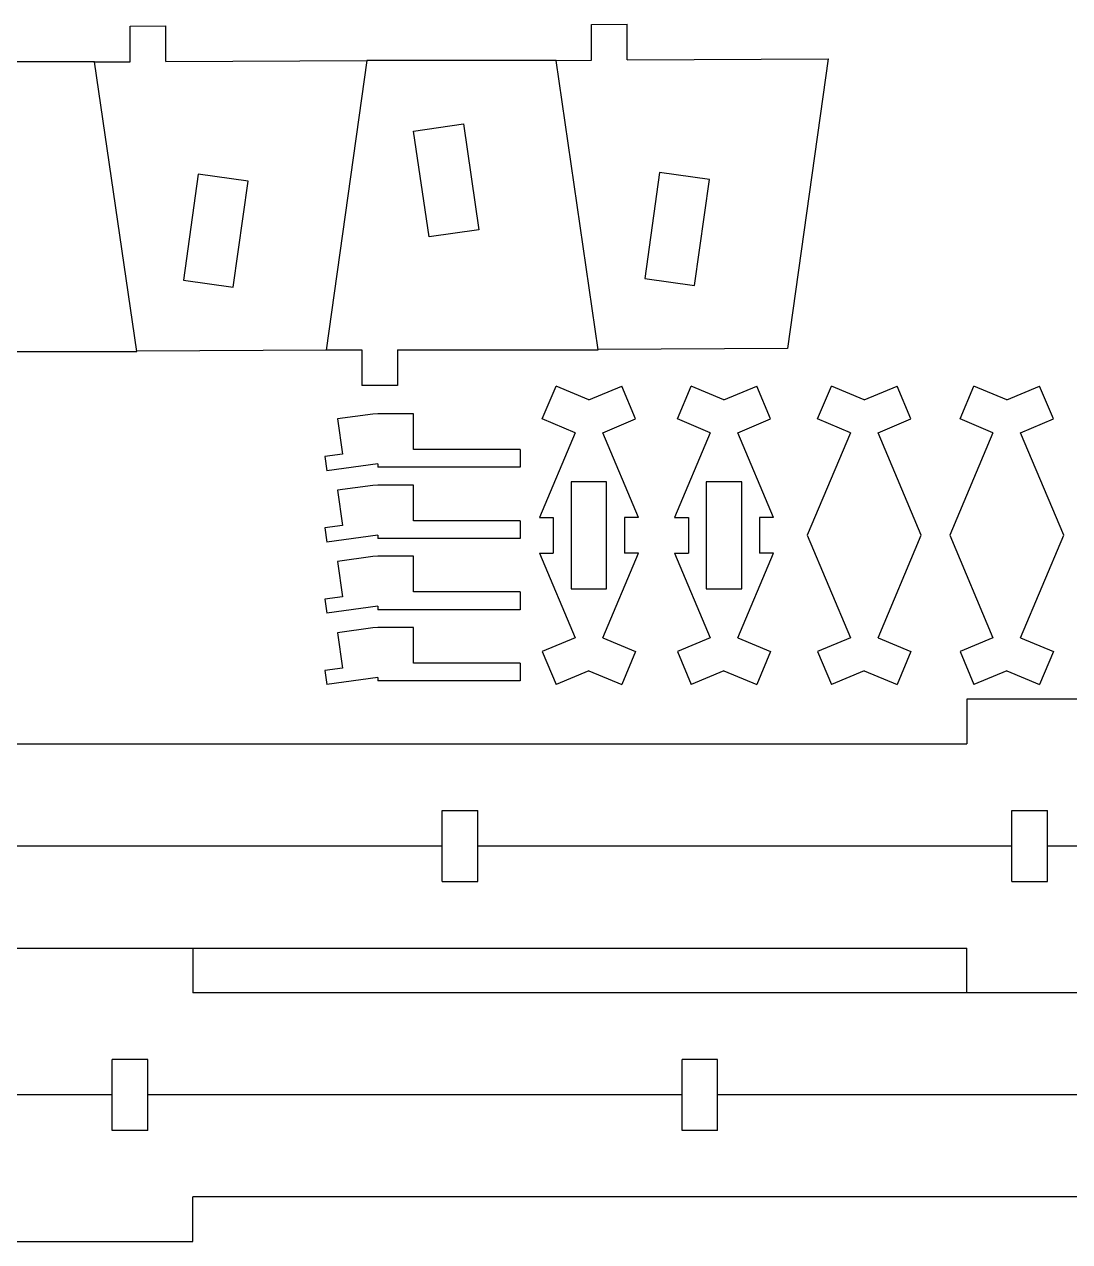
# Model space of a CAD drawing. Header units: inches. Extents: x -63 to 204, y -49 to 254.
# Drawn here: x 33.7 to 117.6, y -49.3 to 48.3 of the extents above; entities that cross this region are included whole.
import ezdxf

# ---------------------------------------------------------------- set-up
doc = ezdxf.new("R2010")
doc.units = ezdxf.units.IN
doc.header["$MEASUREMENT"] = 0
doc.layers.add('Capa 1', color=7, linetype='Continuous')

# ---------------------------------------------------------------- blocks, each defined once
blk = doc.blocks.new('block 101')
at = {"layer": 'Capa 1', "color": 7, "lineweight": 25, "true_color": 0xffffff}
blk.add_lwpolyline([(373.82, 87.95), (314.02, 87.6)], dxfattribs=at)
blk = doc.blocks.new('block 102')
at = {"layer": 'Capa 1', "color": 7, "lineweight": 25, "true_color": 0xffffff}
blk.add_lwpolyline([(228.1, 87.45), (168.3, 87.1)], dxfattribs=at)
blk = doc.blocks.new('block 106')
at = {"layer": 'Capa 1', "color": 7, "lineweight": 25, "true_color": 0xffffff}
blk.add_lwpolyline([(250.61, 76.28), (239.36, 76.28)], dxfattribs=at)
blk = doc.blocks.new('block 112')
at = {"layer": 'Capa 1', "color": 7, "lineweight": 25, "true_color": 0xffffff}
blk.add_lwpolyline([(104.89, 87.02), (168.31, 87.02)], dxfattribs=at)
blk = doc.blocks.new('block 113')
at = {"layer": 'Capa 1', "color": 7, "lineweight": 25, "true_color": 0xffffff}
blk.add_lwpolyline([(228.11, 87.53), (239.36, 87.53)], dxfattribs=at)
blk = doc.blocks.new('block 114')
at = {"layer": 'Capa 1', "color": 7, "lineweight": 25, "true_color": 0xffffff}
blk.add_lwpolyline([(250.61, 87.53), (314.03, 87.53)], dxfattribs=at)
blk = doc.blocks.new('block 122')
at = {"layer": 'Capa 1', "color": 7, "lineweight": 25, "true_color": 0xffffff}
blk.add_lwpolyline([(276.34, 125.44), (260.6, 123.15)], dxfattribs=at)
blk = doc.blocks.new('block 125')
at = {"layer": 'Capa 1', "color": 7, "lineweight": 25, "true_color": 0xffffff}
blk.add_lwpolyline([(183, 109.54), (198.76, 107.34)], dxfattribs=at)
blk = doc.blocks.new('block 134')
at = {"layer": 'Capa 1', "color": 7, "lineweight": 25, "true_color": 0xffffff}
blk.add_lwpolyline([(255.73, 156.54), (271.47, 158.84)], dxfattribs=at)
blk = doc.blocks.new('block 136')
at = {"layer": 'Capa 1', "color": 7, "lineweight": 25, "true_color": 0xffffff}
blk.add_lwpolyline([(328.72, 110.05), (344.48, 107.84)], dxfattribs=at)
blk = doc.blocks.new('block 137')
at = {"layer": 'Capa 1', "color": 7, "lineweight": 25, "true_color": 0xffffff}
blk.add_lwpolyline([(203.43, 140.77), (187.67, 142.97)], dxfattribs=at)
blk = doc.blocks.new('block 152')
at = {"layer": 'Capa 1', "color": 7, "lineweight": 25, "true_color": 0xffffff}
blk.add_lwpolyline([(300.7, 178.9), (311.95, 178.97)], dxfattribs=at)
blk = doc.blocks.new('block 153')
at = {"layer": 'Capa 1', "color": 7, "lineweight": 25, "true_color": 0xffffff}
blk.add_lwpolyline([(323.2, 179.04), (386.62, 179.41)], dxfattribs=at)
blk = doc.blocks.new('block 154')
at = {"layer": 'Capa 1', "color": 7, "lineweight": 25, "true_color": 0xffffff}
blk.add_lwpolyline([(154.98, 178.4), (166.23, 178.47)], dxfattribs=at)
blk = doc.blocks.new('block 155')
at = {"layer": 'Capa 1', "color": 7, "lineweight": 25, "true_color": 0xffffff}
blk.add_lwpolyline([(177.48, 178.54), (240.9, 178.9)], dxfattribs=at)
blk = doc.blocks.new('block 162')
at = {"layer": 'Capa 1', "color": 7, "lineweight": 25, "true_color": 0xffffff}
blk.add_lwpolyline([(154.98, 178.4), (95.18, 178.4)], dxfattribs=at)
blk = doc.blocks.new('block 163')
at = {"layer": 'Capa 1', "color": 7, "lineweight": 25, "true_color": 0xffffff}
blk.add_lwpolyline([(300.7, 178.9), (240.9, 178.9)], dxfattribs=at)
blk = doc.blocks.new('block 166')
at = {"layer": 'Capa 1', "color": 7, "lineweight": 25, "true_color": 0xffffff}
blk.add_lwpolyline([(349.15, 141.27), (333.39, 143.47)], dxfattribs=at)
blk = doc.blocks.new('block 172')
at = {"layer": 'Capa 1', "color": 7, "lineweight": 25, "true_color": 0xffffff}
blk.add_lwpolyline([(166.23, 178.47), (166.17, 189.72)], dxfattribs=at)
blk = doc.blocks.new('block 185')
at = {"layer": 'Capa 1', "color": 7, "lineweight": 25, "true_color": 0xffffff}
blk.add_lwpolyline([(311.89, 190.22), (323.14, 190.29)], dxfattribs=at)
blk = doc.blocks.new('block 186')
at = {"layer": 'Capa 1', "color": 7, "lineweight": 25, "true_color": 0xffffff}
blk.add_lwpolyline([(166.17, 189.72), (177.42, 189.79)], dxfattribs=at)
blk = doc.blocks.new('block 203')
at = {"layer": 'Capa 1', "color": 7, "lineweight": 25, "true_color": 0xffffff}
blk.add_lwpolyline([(168.31, 87.02), (154.98, 178.4)], dxfattribs=at)
blk = doc.blocks.new('block 204')
at = {"layer": 'Capa 1', "color": 7, "lineweight": 25, "true_color": 0xffffff}
blk.add_lwpolyline([(177.48, 178.54), (177.42, 189.79)], dxfattribs=at)
blk = doc.blocks.new('block 207')
at = {"layer": 'Capa 1', "color": 7, "lineweight": 25, "true_color": 0xffffff}
blk.add_lwpolyline([(187.67, 142.97), (183, 109.54)], dxfattribs=at)
blk = doc.blocks.new('block 240')
at = {"layer": 'Capa 1', "color": 7, "lineweight": 25, "true_color": 0xffffff}
blk.add_lwpolyline([(198.76, 107.34), (203.43, 140.77)], dxfattribs=at)
blk = doc.blocks.new('block 263')
at = {"layer": 'Capa 1', "color": 7, "lineweight": 25, "true_color": 0xffffff}
blk.add_lwpolyline([(239.36, 87.53), (239.36, 76.28)], dxfattribs=at)
blk = doc.blocks.new('block 264')
at = {"layer": 'Capa 1', "color": 7, "lineweight": 25, "true_color": 0xffffff}
blk.add_lwpolyline([(250.61, 87.53), (250.61, 76.28)], dxfattribs=at)
blk = doc.blocks.new('block 265')
at = {"layer": 'Capa 1', "color": 7, "lineweight": 25, "true_color": 0xffffff}
blk.add_lwpolyline([(240.9, 178.9), (228.1, 87.45)], dxfattribs=at)
blk = doc.blocks.new('block 279')
at = {"layer": 'Capa 1', "color": 7, "lineweight": 25, "true_color": 0xffffff}
blk.add_lwpolyline([(260.6, 123.15), (255.73, 156.54)], dxfattribs=at)
blk = doc.blocks.new('block 289')
at = {"layer": 'Capa 1', "color": 7, "lineweight": 25, "true_color": 0xffffff}
blk.add_lwpolyline([(271.47, 158.84), (276.34, 125.44)], dxfattribs=at)
blk = doc.blocks.new('block 290')
at = {"layer": 'Capa 1', "color": 7, "lineweight": 25, "true_color": 0xffffff}
blk.add_lwpolyline([(311.95, 178.97), (311.89, 190.22)], dxfattribs=at)
blk = doc.blocks.new('block 303')
at = {"layer": 'Capa 1', "color": 7, "lineweight": 25, "true_color": 0xffffff}
blk.add_lwpolyline([(314.03, 87.53), (300.7, 178.9)], dxfattribs=at)
blk = doc.blocks.new('block 304')
at = {"layer": 'Capa 1', "color": 7, "lineweight": 25, "true_color": 0xffffff}
blk.add_lwpolyline([(323.2, 179.04), (323.14, 190.29)], dxfattribs=at)
blk = doc.blocks.new('block 305')
at = {"layer": 'Capa 1', "color": 7, "lineweight": 25, "true_color": 0xffffff}
blk.add_lwpolyline([(333.39, 143.47), (328.72, 110.05)], dxfattribs=at)
blk = doc.blocks.new('block 321')
at = {"layer": 'Capa 1', "color": 7, "lineweight": 25, "true_color": 0xffffff}
blk.add_lwpolyline([(344.48, 107.84), (349.15, 141.27)], dxfattribs=at)
blk = doc.blocks.new('block 333')
at = {"layer": 'Capa 1', "color": 7, "lineweight": 25, "true_color": 0xffffff}
blk.add_lwpolyline([(386.62, 179.41), (373.82, 87.95)], dxfattribs=at)
blk = doc.blocks.new('block 730')
at = {"layer": 'Capa 1', "color": 7, "lineweight": 25, "true_color": 0xffffff}
blk.add_lwpolyline([(160.5, -158.94), (160.5, -136.51)], dxfattribs=at)
blk = doc.blocks.new('block 731')
at = {"layer": 'Capa 1', "color": 7, "lineweight": 25, "true_color": 0xffffff}
blk.add_lwpolyline([(171.75, -158.94), (171.75, -136.51)], dxfattribs=at)
blk = doc.blocks.new('block 732')
at = {"layer": 'Capa 1', "color": 7, "lineweight": 25, "true_color": 0xffffff}
blk.add_lwpolyline([(185.97, -101.38), (185.97, -115.49)], dxfattribs=at)
blk = doc.blocks.new('block 733')
at = {"layer": 'Capa 1', "color": 7, "lineweight": 25, "true_color": 0xffffff}
blk.add_lwpolyline([(185.97, -194.07), (185.97, -179.96)], dxfattribs=at)
blk = doc.blocks.new('block 734')
at = {"layer": 'Capa 1', "color": 7, "lineweight": 25, "true_color": 0xffffff}
blk.add_lwpolyline([(311.08, 71.71), (321.44, 76.08)], dxfattribs=at)
blk = doc.blocks.new('block 735')
at = {"layer": 'Capa 1', "color": 7, "lineweight": 25, "true_color": 0xffffff}
blk.add_lwpolyline([(-19.5, -194.07), (185.97, -194.07)], dxfattribs=at)
blk = doc.blocks.new('block 736')
at = {"layer": 'Capa 1', "color": 7, "lineweight": 25, "true_color": 0xffffff}
blk.add_lwpolyline([(635.97, -179.96), (185.97, -179.96)], dxfattribs=at)
blk = doc.blocks.new('block 738')
at = {"layer": 'Capa 1', "color": 7, "lineweight": 25, "true_color": 0xffffff}
blk.add_lwpolyline([(315.44, 61.35), (325.81, 65.71)], dxfattribs=at)
blk = doc.blocks.new('block 739')
at = {"layer": 'Capa 1', "color": 7, "lineweight": 25, "true_color": 0xffffff}
blk.add_lwpolyline([(353.76, 71.71), (364.13, 76.08)], dxfattribs=at)
blk = doc.blocks.new('block 740')
at = {"layer": 'Capa 1', "color": 7, "lineweight": 25, "true_color": 0xffffff}
blk.add_lwpolyline([(358.13, 61.35), (368.5, 65.71)], dxfattribs=at)
blk = doc.blocks.new('block 743')
at = {"layer": 'Capa 1', "color": 7, "lineweight": 25, "true_color": 0xffffff}
blk.add_lwpolyline([(351.75, -158.94), (340.5, -158.94)], dxfattribs=at)
blk = doc.blocks.new('block 744')
at = {"layer": 'Capa 1', "color": 7, "lineweight": 25, "true_color": 0xffffff}
blk.add_lwpolyline([(171.75, -158.94), (160.5, -158.94)], dxfattribs=at)
blk = doc.blocks.new('block 747')
at = {"layer": 'Capa 1', "color": 7, "lineweight": 25, "true_color": 0xffffff}
blk.add_lwpolyline([(398.07, 71.71), (408.44, 76.08)], dxfattribs=at)
blk = doc.blocks.new('block 748')
at = {"layer": 'Capa 1', "color": 7, "lineweight": 25, "true_color": 0xffffff}
blk.add_lwpolyline([(402.43, 61.35), (412.8, 65.71)], dxfattribs=at)
blk = doc.blocks.new('block 749')
at = {"layer": 'Capa 1', "color": 7, "lineweight": 25, "true_color": 0xffffff}
blk.add_lwpolyline([(443.07, 71.71), (453.44, 76.08)], dxfattribs=at)
blk = doc.blocks.new('block 751')
at = {"layer": 'Capa 1', "color": 7, "lineweight": 25, "true_color": 0xffffff}
blk.add_lwpolyline([(520.5, -147.72), (351.75, -147.72)], dxfattribs=at)
blk = doc.blocks.new('block 752')
at = {"layer": 'Capa 1', "color": 7, "lineweight": 25, "true_color": 0xffffff}
blk.add_lwpolyline([(340.5, -147.72), (171.75, -147.72)], dxfattribs=at)
blk = doc.blocks.new('block 753')
at = {"layer": 'Capa 1', "color": 7, "lineweight": 25, "true_color": 0xffffff}
blk.add_lwpolyline([(160.5, -147.72), (93, -147.72)], dxfattribs=at)
blk = doc.blocks.new('block 757')
at = {"layer": 'Capa 1', "color": 7, "lineweight": 25, "true_color": 0xffffff}
blk.add_lwpolyline([(351.75, -136.51), (340.5, -136.51)], dxfattribs=at)
blk = doc.blocks.new('block 758')
at = {"layer": 'Capa 1', "color": 7, "lineweight": 25, "true_color": 0xffffff}
blk.add_lwpolyline([(171.75, -136.51), (160.5, -136.51)], dxfattribs=at)
blk = doc.blocks.new('block 762')
at = {"layer": 'Capa 1', "color": 7, "lineweight": 25, "true_color": 0xffffff}
blk.add_lwpolyline([(227.68, -13.71), (228.29, -18.17)], dxfattribs=at)
blk = doc.blocks.new('block 763')
at = {"layer": 'Capa 1', "color": 7, "lineweight": 25, "true_color": 0xffffff}
blk.add_lwpolyline([(227.68, 8.79), (228.29, 4.33)], dxfattribs=at)
blk = doc.blocks.new('block 764')
at = {"layer": 'Capa 1', "color": 7, "lineweight": 25, "true_color": 0xffffff}
blk.add_lwpolyline([(231.73, -1.8), (233.25, -12.95)], dxfattribs=at)
blk = doc.blocks.new('block 765')
at = {"layer": 'Capa 1', "color": 7, "lineweight": 25, "true_color": 0xffffff}
blk.add_lwpolyline([(244.4, 51.53), (244.4, 50.45)], dxfattribs=at)
blk = doc.blocks.new('block 766')
at = {"layer": 'Capa 1', "color": 7, "lineweight": 25, "true_color": 0xffffff}
blk.add_lwpolyline([(244.4, 29.03), (244.4, 27.95)], dxfattribs=at)
blk = doc.blocks.new('block 767')
at = {"layer": 'Capa 1', "color": 7, "lineweight": 25, "true_color": 0xffffff}
blk.add_lwpolyline([(244.4, 6.53), (244.4, 5.45)], dxfattribs=at)
blk = doc.blocks.new('block 768')
at = {"layer": 'Capa 1', "color": 7, "lineweight": 25, "true_color": 0xffffff}
blk.add_lwpolyline([(244.4, -15.97), (244.4, -17.05)], dxfattribs=at)
blk = doc.blocks.new('block 769')
at = {"layer": 'Capa 1', "color": 7, "lineweight": 25, "true_color": 0xffffff}
blk.add_lwpolyline([(255.65, -11.43), (255.65, -0.18)], dxfattribs=at)
blk = doc.blocks.new('block 770')
at = {"layer": 'Capa 1', "color": 7, "lineweight": 25, "true_color": 0xffffff}
blk.add_lwpolyline([(255.65, 11.07), (255.65, 22.32)], dxfattribs=at)
blk = doc.blocks.new('block 771')
at = {"layer": 'Capa 1', "color": 7, "lineweight": 25, "true_color": 0xffffff}
blk.add_lwpolyline([(255.65, 33.57), (255.65, 44.82)], dxfattribs=at)
blk = doc.blocks.new('block 772')
at = {"layer": 'Capa 1', "color": 7, "lineweight": 25, "true_color": 0xffffff}
blk.add_lwpolyline([(255.65, 56.07), (255.65, 67.32)], dxfattribs=at)
blk = doc.blocks.new('block 773')
at = {"layer": 'Capa 1', "color": 7, "lineweight": 25, "true_color": 0xffffff}
blk.add_lwpolyline([(296.34, 65.71), (300.71, 76.08)], dxfattribs=at)
blk = doc.blocks.new('block 774')
at = {"layer": 'Capa 1', "color": 7, "lineweight": 25, "true_color": 0xffffff}
blk.add_lwpolyline([(306.71, 61.35), (295.44, 34.59)], dxfattribs=at)
blk = doc.blocks.new('block 775')
at = {"layer": 'Capa 1', "color": 7, "lineweight": 25, "true_color": 0xffffff}
blk.add_lwpolyline([(447.43, 61.35), (457.8, 65.71)], dxfattribs=at)
blk = doc.blocks.new('block 776')
at = {"layer": 'Capa 1', "color": 7, "lineweight": 25, "true_color": 0xffffff}
blk.add_lwpolyline([(306.71, -3.42), (296.34, -7.78)], dxfattribs=at)
blk = doc.blocks.new('block 779')
at = {"layer": 'Capa 1', "color": 7, "lineweight": 25, "true_color": 0xffffff}
blk.add_lwpolyline([(635.97, -115.49), (185.97, -115.49)], dxfattribs=at)
blk = doc.blocks.new('block 780')
at = {"layer": 'Capa 1', "color": 7, "lineweight": 25, "true_color": 0xffffff}
blk.add_lwpolyline([(227.68, 31.29), (228.29, 26.83)], dxfattribs=at)
blk = doc.blocks.new('block 781')
at = {"layer": 'Capa 1', "color": 7, "lineweight": 25, "true_color": 0xffffff}
blk.add_lwpolyline([(231.73, 20.7), (233.25, 9.55)], dxfattribs=at)
blk = doc.blocks.new('block 782')
at = {"layer": 'Capa 1', "color": 7, "lineweight": 25, "true_color": 0xffffff}
blk.add_lwpolyline([(227.68, 53.79), (228.29, 49.33)], dxfattribs=at)
blk = doc.blocks.new('block 783')
at = {"layer": 'Capa 1', "color": 7, "lineweight": 25, "true_color": 0xffffff}
blk.add_lwpolyline([(231.73, 43.2), (233.25, 32.05)], dxfattribs=at)
blk = doc.blocks.new('block 784')
at = {"layer": 'Capa 1', "color": 7, "lineweight": 25, "true_color": 0xffffff}
blk.add_lwpolyline([(231.73, 65.7), (233.25, 54.55)], dxfattribs=at)
blk = doc.blocks.new('block 785')
at = {"layer": 'Capa 1', "color": 7, "lineweight": 25, "true_color": 0xffffff}
blk.add_lwpolyline([(264.72, -80.35), (264.72, -57.92)], dxfattribs=at)
blk = doc.blocks.new('block 786')
at = {"layer": 'Capa 1', "color": 7, "lineweight": 25, "true_color": 0xffffff}
blk.add_lwpolyline([(275.97, -80.35), (275.97, -57.92)], dxfattribs=at)
blk = doc.blocks.new('block 787')
at = {"layer": 'Capa 1', "color": 7, "lineweight": 25, "true_color": 0xffffff}
blk.add_lwpolyline([(311.08, -13.79), (300.71, -18.15)], dxfattribs=at)
blk = doc.blocks.new('block 789')
at = {"layer": 'Capa 1', "color": 7, "lineweight": 25, "true_color": 0xffffff}
blk.add_lwpolyline([(349.4, -3.42), (339.03, -7.78)], dxfattribs=at)
blk = doc.blocks.new('block 790')
at = {"layer": 'Capa 1', "color": 7, "lineweight": 25, "true_color": 0xffffff}
blk.add_lwpolyline([(353.76, -13.79), (343.4, -18.15)], dxfattribs=at)
blk = doc.blocks.new('block 791')
at = {"layer": 'Capa 1', "color": 7, "lineweight": 25, "true_color": 0xffffff}
blk.add_lwpolyline([(-19.5, -101.38), (430.5, -101.38)], dxfattribs=at)
blk = doc.blocks.new('block 796')
at = {"layer": 'Capa 1', "color": 7, "lineweight": 25, "true_color": 0xffffff}
blk.add_lwpolyline([(264.72, -80.35), (275.97, -80.35)], dxfattribs=at)
blk = doc.blocks.new('block 797')
at = {"layer": 'Capa 1', "color": 7, "lineweight": 25, "true_color": 0xffffff}
blk.add_lwpolyline([(444.72, -80.35), (455.97, -80.35)], dxfattribs=at)
blk = doc.blocks.new('block 799')
at = {"layer": 'Capa 1', "color": 7, "lineweight": 25, "true_color": 0xffffff}
blk.add_lwpolyline([(289.4, 56.07), (289.4, 50.45)], dxfattribs=at)
blk = doc.blocks.new('block 800')
at = {"layer": 'Capa 1', "color": 7, "lineweight": 25, "true_color": 0xffffff}
blk.add_lwpolyline([(289.4, 33.57), (289.4, 27.95)], dxfattribs=at)
blk = doc.blocks.new('block 801')
at = {"layer": 'Capa 1', "color": 7, "lineweight": 25, "true_color": 0xffffff}
blk.add_lwpolyline([(289.4, 11.07), (289.4, 5.45)], dxfattribs=at)
blk = doc.blocks.new('block 802')
at = {"layer": 'Capa 1', "color": 7, "lineweight": 25, "true_color": 0xffffff}
blk.add_lwpolyline([(289.4, -11.43), (289.4, -17.05)], dxfattribs=at)
blk = doc.blocks.new('block 803')
at = {"layer": 'Capa 1', "color": 7, "lineweight": 25, "true_color": 0xffffff}
blk.add_lwpolyline([(299.83, 34.59), (299.83, 23.34)], dxfattribs=at)
blk = doc.blocks.new('block 804')
at = {"layer": 'Capa 1', "color": 7, "lineweight": 25, "true_color": 0xffffff}
blk.add_lwpolyline([(305.45, 45.84), (305.45, 12.09)], dxfattribs=at)
blk = doc.blocks.new('block 805')
at = {"layer": 'Capa 1', "color": 7, "lineweight": 25, "true_color": 0xffffff}
blk.add_lwpolyline([(339.03, 65.71), (343.4, 76.08)], dxfattribs=at)
blk = doc.blocks.new('block 806')
at = {"layer": 'Capa 1', "color": 7, "lineweight": 25, "true_color": 0xffffff}
blk.add_lwpolyline([(315.44, -3.42), (326.71, 23.34)], dxfattribs=at)
blk = doc.blocks.new('block 807')
at = {"layer": 'Capa 1', "color": 7, "lineweight": 25, "true_color": 0xffffff}
blk.add_lwpolyline([(349.4, 61.35), (338.13, 34.59)], dxfattribs=at)
blk = doc.blocks.new('block 808')
at = {"layer": 'Capa 1', "color": 7, "lineweight": 25, "true_color": 0xffffff}
blk.add_lwpolyline([(325.81, -7.78), (321.44, -18.15)], dxfattribs=at)
blk = doc.blocks.new('block 809')
at = {"layer": 'Capa 1', "color": 7, "lineweight": 25, "true_color": 0xffffff}
blk.add_lwpolyline([(393.7, -3.42), (383.33, -7.78)], dxfattribs=at)
blk = doc.blocks.new('block 810')
at = {"layer": 'Capa 1', "color": 7, "lineweight": 25, "true_color": 0xffffff}
blk.add_lwpolyline([(398.07, -13.79), (387.7, -18.15)], dxfattribs=at)
blk = doc.blocks.new('block 811')
at = {"layer": 'Capa 1', "color": 7, "lineweight": 25, "true_color": 0xffffff}
blk.add_lwpolyline([(438.7, -3.42), (428.33, -7.78)], dxfattribs=at)
blk = doc.blocks.new('block 814')
at = {"layer": 'Capa 1', "color": 7, "lineweight": 25, "true_color": 0xffffff}
blk.add_lwpolyline([(95.98, -69.14), (264.72, -69.14)], dxfattribs=at)
blk = doc.blocks.new('block 815')
at = {"layer": 'Capa 1', "color": 7, "lineweight": 25, "true_color": 0xffffff}
blk.add_lwpolyline([(275.97, -69.14), (444.72, -69.14)], dxfattribs=at)
blk = doc.blocks.new('block 816')
at = {"layer": 'Capa 1', "color": 7, "lineweight": 25, "true_color": 0xffffff}
blk.add_lwpolyline([(455.97, -69.14), (523.47, -69.14)], dxfattribs=at)
blk = doc.blocks.new('block 821')
at = {"layer": 'Capa 1', "color": 7, "lineweight": 25, "true_color": 0xffffff}
blk.add_lwpolyline([(264.72, -57.92), (275.97, -57.92)], dxfattribs=at)
blk = doc.blocks.new('block 822')
at = {"layer": 'Capa 1', "color": 7, "lineweight": 25, "true_color": 0xffffff}
blk.add_lwpolyline([(444.72, -57.92), (455.97, -57.92)], dxfattribs=at)
blk = doc.blocks.new('block 824')
at = {"layer": 'Capa 1', "color": 7, "lineweight": 25, "true_color": 0xffffff}
blk.add_lwpolyline([(316.7, 12.09), (316.7, 45.84)], dxfattribs=at)
blk = doc.blocks.new('block 825')
at = {"layer": 'Capa 1', "color": 7, "lineweight": 25, "true_color": 0xffffff}
blk.add_lwpolyline([(322.33, 34.59), (322.33, 23.34)], dxfattribs=at)
blk = doc.blocks.new('block 826')
at = {"layer": 'Capa 1', "color": 7, "lineweight": 25, "true_color": 0xffffff}
blk.add_lwpolyline([(383.33, 65.71), (387.7, 76.08)], dxfattribs=at)
blk = doc.blocks.new('block 827')
at = {"layer": 'Capa 1', "color": 7, "lineweight": 25, "true_color": 0xffffff}
blk.add_lwpolyline([(358.13, -3.42), (369.4, 23.34)], dxfattribs=at)
blk = doc.blocks.new('block 828')
at = {"layer": 'Capa 1', "color": 7, "lineweight": 25, "true_color": 0xffffff}
blk.add_lwpolyline([(443.07, -13.79), (432.7, -18.15)], dxfattribs=at)
blk = doc.blocks.new('block 832')
at = {"layer": 'Capa 1', "color": 7, "lineweight": 25, "true_color": 0xffffff}
blk.add_lwpolyline([(-19.5, -36.9), (430.5, -36.9)], dxfattribs=at)
blk = doc.blocks.new('block 833')
at = {"layer": 'Capa 1', "color": 7, "lineweight": 25, "true_color": 0xffffff}
blk.add_lwpolyline([(296.34, -7.78), (300.71, -18.15)], dxfattribs=at)
blk = doc.blocks.new('block 834')
at = {"layer": 'Capa 1', "color": 7, "lineweight": 25, "true_color": 0xffffff}
blk.add_lwpolyline([(295.44, 23.34), (306.71, -3.42)], dxfattribs=at)
blk = doc.blocks.new('block 835')
at = {"layer": 'Capa 1', "color": 7, "lineweight": 25, "true_color": 0xffffff}
blk.add_lwpolyline([(340.5, -158.94), (340.5, -136.51)], dxfattribs=at)
blk = doc.blocks.new('block 836')
at = {"layer": 'Capa 1', "color": 7, "lineweight": 25, "true_color": 0xffffff}
blk.add_lwpolyline([(342.51, 34.59), (342.51, 23.34)], dxfattribs=at)
blk = doc.blocks.new('block 837')
at = {"layer": 'Capa 1', "color": 7, "lineweight": 25, "true_color": 0xffffff}
blk.add_lwpolyline([(348.14, 45.84), (348.14, 12.09)], dxfattribs=at)
blk = doc.blocks.new('block 838')
at = {"layer": 'Capa 1', "color": 7, "lineweight": 25, "true_color": 0xffffff}
blk.add_lwpolyline([(351.75, -158.94), (351.75, -136.51)], dxfattribs=at)
blk = doc.blocks.new('block 839')
at = {"layer": 'Capa 1', "color": 7, "lineweight": 25, "true_color": 0xffffff}
blk.add_lwpolyline([(393.7, 61.35), (380.07, 28.96)], dxfattribs=at)
blk = doc.blocks.new('block 840')
at = {"layer": 'Capa 1', "color": 7, "lineweight": 25, "true_color": 0xffffff}
blk.add_lwpolyline([(368.5, -7.78), (364.13, -18.15)], dxfattribs=at)
blk = doc.blocks.new('block 846')
at = {"layer": 'Capa 1', "color": 7, "lineweight": 25, "true_color": 0xffffff}
blk.add_lwpolyline([(635.97, -22.79), (430.5, -22.79)], dxfattribs=at)
blk = doc.blocks.new('block 847')
at = {"layer": 'Capa 1', "color": 7, "lineweight": 25, "true_color": 0xffffff}
blk.add_lwpolyline([(289.4, -17.05), (244.4, -17.05)], dxfattribs=at)
blk = doc.blocks.new('block 848')
at = {"layer": 'Capa 1', "color": 7, "lineweight": 25, "true_color": 0xffffff}
blk.add_lwpolyline([(289.4, -11.43), (255.65, -11.43)], dxfattribs=at)
blk = doc.blocks.new('block 849')
at = {"layer": 'Capa 1', "color": 7, "lineweight": 25, "true_color": 0xffffff}
blk.add_lwpolyline([(311.08, -13.79), (321.44, -18.15)], dxfattribs=at)
blk = doc.blocks.new('block 850')
at = {"layer": 'Capa 1', "color": 7, "lineweight": 25, "true_color": 0xffffff}
blk.add_lwpolyline([(339.03, -7.78), (343.4, -18.15)], dxfattribs=at)
blk = doc.blocks.new('block 851')
at = {"layer": 'Capa 1', "color": 7, "lineweight": 25, "true_color": 0xffffff}
blk.add_lwpolyline([(359.39, 12.09), (359.39, 45.84)], dxfattribs=at)
blk = doc.blocks.new('block 852')
at = {"layer": 'Capa 1', "color": 7, "lineweight": 25, "true_color": 0xffffff}
blk.add_lwpolyline([(365.01, 34.59), (365.01, 23.34)], dxfattribs=at)
blk = doc.blocks.new('block 853')
at = {"layer": 'Capa 1', "color": 7, "lineweight": 25, "true_color": 0xffffff}
blk.add_lwpolyline([(428.33, 65.71), (432.7, 76.08)], dxfattribs=at)
blk = doc.blocks.new('block 854')
at = {"layer": 'Capa 1', "color": 7, "lineweight": 25, "true_color": 0xffffff}
blk.add_lwpolyline([(402.43, -3.42), (416.07, 28.96)], dxfattribs=at)
blk = doc.blocks.new('block 855')
at = {"layer": 'Capa 1', "color": 7, "lineweight": 25, "true_color": 0xffffff}
blk.add_lwpolyline([(438.7, 61.35), (425.07, 28.96)], dxfattribs=at)
blk = doc.blocks.new('block 856')
at = {"layer": 'Capa 1', "color": 7, "lineweight": 25, "true_color": 0xffffff}
blk.add_lwpolyline([(244.4, -15.97), (228.29, -18.17)], dxfattribs=at)
blk = doc.blocks.new('block 857')
at = {"layer": 'Capa 1', "color": 7, "lineweight": 25, "true_color": 0xffffff}
blk.add_lwpolyline([(233.25, -12.95), (227.68, -13.71)], dxfattribs=at)
blk = doc.blocks.new('block 858')
at = {"layer": 'Capa 1', "color": 7, "lineweight": 25, "true_color": 0xffffff}
blk.add_lwpolyline([(242.88, -0.28), (231.73, -1.8)], dxfattribs=at)
blk = doc.blocks.new('block 859')
at = {"layer": 'Capa 1', "color": 7, "lineweight": 25, "true_color": 0xffffff}
blk.add_lwpolyline([(244.4, 6.53), (228.29, 4.33)], dxfattribs=at)
blk = doc.blocks.new('block 860')
at = {"layer": 'Capa 1', "color": 7, "lineweight": 25, "true_color": 0xffffff}
blk.add_lwpolyline([(244.4, -0.18), (242.88, -0.28)], dxfattribs=at)
blk = doc.blocks.new('block 862')
at = {"layer": 'Capa 1', "color": 7, "lineweight": 25, "true_color": 0xffffff}
blk.add_lwpolyline([(255.65, -0.18), (244.4, -0.18)], dxfattribs=at)
blk = doc.blocks.new('block 863')
at = {"layer": 'Capa 1', "color": 7, "lineweight": 25, "true_color": 0xffffff}
blk.add_lwpolyline([(289.4, 5.45), (244.4, 5.45)], dxfattribs=at)
blk = doc.blocks.new('block 864')
at = {"layer": 'Capa 1', "color": 7, "lineweight": 25, "true_color": 0xffffff}
blk.add_lwpolyline([(289.4, 11.07), (255.65, 11.07)], dxfattribs=at)
blk = doc.blocks.new('block 865')
at = {"layer": 'Capa 1', "color": 7, "lineweight": 25, "true_color": 0xffffff}
blk.add_lwpolyline([(305.45, 12.09), (316.7, 12.09)], dxfattribs=at)
blk = doc.blocks.new('block 866')
at = {"layer": 'Capa 1', "color": 7, "lineweight": 25, "true_color": 0xffffff}
blk.add_lwpolyline([(348.14, 12.09), (359.39, 12.09)], dxfattribs=at)
blk = doc.blocks.new('block 867')
at = {"layer": 'Capa 1', "color": 7, "lineweight": 25, "true_color": 0xffffff}
blk.add_lwpolyline([(315.44, -3.42), (325.81, -7.78)], dxfattribs=at)
blk = doc.blocks.new('block 868')
at = {"layer": 'Capa 1', "color": 7, "lineweight": 25, "true_color": 0xffffff}
blk.add_lwpolyline([(353.76, -13.79), (364.13, -18.15)], dxfattribs=at)
blk = doc.blocks.new('block 869')
at = {"layer": 'Capa 1', "color": 7, "lineweight": 25, "true_color": 0xffffff}
blk.add_lwpolyline([(358.13, -3.42), (368.5, -7.78)], dxfattribs=at)
blk = doc.blocks.new('block 870')
at = {"layer": 'Capa 1', "color": 7, "lineweight": 25, "true_color": 0xffffff}
blk.add_lwpolyline([(326.71, 34.59), (315.44, 61.35)], dxfattribs=at)
blk = doc.blocks.new('block 871')
at = {"layer": 'Capa 1', "color": 7, "lineweight": 25, "true_color": 0xffffff}
blk.add_lwpolyline([(338.13, 23.34), (349.4, -3.42)], dxfattribs=at)
blk = doc.blocks.new('block 872')
at = {"layer": 'Capa 1', "color": 7, "lineweight": 25, "true_color": 0xffffff}
blk.add_lwpolyline([(325.81, 65.71), (321.44, 76.08)], dxfattribs=at)
blk = doc.blocks.new('block 873')
at = {"layer": 'Capa 1', "color": 7, "lineweight": 25, "true_color": 0xffffff}
blk.add_lwpolyline([(412.8, -7.78), (408.44, -18.15)], dxfattribs=at)
blk = doc.blocks.new('block 874')
at = {"layer": 'Capa 1', "color": 7, "lineweight": 25, "true_color": 0xffffff}
blk.add_lwpolyline([(233.25, 9.55), (227.68, 8.79)], dxfattribs=at)
blk = doc.blocks.new('block 875')
at = {"layer": 'Capa 1', "color": 7, "lineweight": 25, "true_color": 0xffffff}
blk.add_lwpolyline([(242.88, 22.22), (231.73, 20.7)], dxfattribs=at)
blk = doc.blocks.new('block 876')
at = {"layer": 'Capa 1', "color": 7, "lineweight": 25, "true_color": 0xffffff}
blk.add_lwpolyline([(244.4, 29.03), (228.29, 26.83)], dxfattribs=at)
blk = doc.blocks.new('block 877')
at = {"layer": 'Capa 1', "color": 7, "lineweight": 25, "true_color": 0xffffff}
blk.add_lwpolyline([(244.4, 22.32), (242.88, 22.22)], dxfattribs=at)
blk = doc.blocks.new('block 881')
at = {"layer": 'Capa 1', "color": 7, "lineweight": 25, "true_color": 0xffffff}
blk.add_lwpolyline([(255.65, 22.32), (244.4, 22.32)], dxfattribs=at)
blk = doc.blocks.new('block 882')
at = {"layer": 'Capa 1', "color": 7, "lineweight": 25, "true_color": 0xffffff}
blk.add_lwpolyline([(369.4, 23.34), (365.01, 23.34)], dxfattribs=at)
blk = doc.blocks.new('block 883')
at = {"layer": 'Capa 1', "color": 7, "lineweight": 25, "true_color": 0xffffff}
blk.add_lwpolyline([(326.71, 23.34), (322.33, 23.34)], dxfattribs=at)
blk = doc.blocks.new('block 884')
at = {"layer": 'Capa 1', "color": 7, "lineweight": 25, "true_color": 0xffffff}
blk.add_lwpolyline([(295.44, 23.34), (299.83, 23.34)], dxfattribs=at)
blk = doc.blocks.new('block 885')
at = {"layer": 'Capa 1', "color": 7, "lineweight": 25, "true_color": 0xffffff}
blk.add_lwpolyline([(338.13, 23.34), (342.51, 23.34)], dxfattribs=at)
blk = doc.blocks.new('block 887')
at = {"layer": 'Capa 1', "color": 7, "lineweight": 25, "true_color": 0xffffff}
blk.add_lwpolyline([(289.4, 27.95), (244.4, 27.95)], dxfattribs=at)
blk = doc.blocks.new('block 888')
at = {"layer": 'Capa 1', "color": 7, "lineweight": 25, "true_color": 0xffffff}
blk.add_lwpolyline([(289.4, 33.57), (255.65, 33.57)], dxfattribs=at)
blk = doc.blocks.new('block 889')
at = {"layer": 'Capa 1', "color": 7, "lineweight": 25, "true_color": 0xffffff}
blk.add_lwpolyline([(369.4, 34.59), (365.01, 34.59)], dxfattribs=at)
blk = doc.blocks.new('block 890')
at = {"layer": 'Capa 1', "color": 7, "lineweight": 25, "true_color": 0xffffff}
blk.add_lwpolyline([(326.71, 34.59), (322.33, 34.59)], dxfattribs=at)
blk = doc.blocks.new('block 891')
at = {"layer": 'Capa 1', "color": 7, "lineweight": 25, "true_color": 0xffffff}
blk.add_lwpolyline([(295.44, 34.59), (299.83, 34.59)], dxfattribs=at)
blk = doc.blocks.new('block 892')
at = {"layer": 'Capa 1', "color": 7, "lineweight": 25, "true_color": 0xffffff}
blk.add_lwpolyline([(338.13, 34.59), (342.51, 34.59)], dxfattribs=at)
blk = doc.blocks.new('block 893')
at = {"layer": 'Capa 1', "color": 7, "lineweight": 25, "true_color": 0xffffff}
blk.add_lwpolyline([(398.07, -13.79), (408.44, -18.15)], dxfattribs=at)
blk = doc.blocks.new('block 894')
at = {"layer": 'Capa 1', "color": 7, "lineweight": 25, "true_color": 0xffffff}
blk.add_lwpolyline([(402.43, -3.42), (412.8, -7.78)], dxfattribs=at)
blk = doc.blocks.new('block 895')
at = {"layer": 'Capa 1', "color": 7, "lineweight": 25, "true_color": 0xffffff}
blk.add_lwpolyline([(443.07, -13.79), (453.44, -18.15)], dxfattribs=at)
blk = doc.blocks.new('block 896')
at = {"layer": 'Capa 1', "color": 7, "lineweight": 25, "true_color": 0xffffff}
blk.add_lwpolyline([(383.33, -7.78), (387.7, -18.15)], dxfattribs=at)
blk = doc.blocks.new('block 897')
at = {"layer": 'Capa 1', "color": 7, "lineweight": 25, "true_color": 0xffffff}
blk.add_lwpolyline([(369.4, 34.59), (358.13, 61.35)], dxfattribs=at)
blk = doc.blocks.new('block 899')
at = {"layer": 'Capa 1', "color": 7, "lineweight": 25, "true_color": 0xffffff}
blk.add_lwpolyline([(447.43, -3.42), (461.07, 28.96)], dxfattribs=at)
blk = doc.blocks.new('block 901')
at = {"layer": 'Capa 1', "color": 7, "lineweight": 25, "true_color": 0xffffff}
blk.add_lwpolyline([(457.8, -7.78), (453.44, -18.15)], dxfattribs=at)
blk = doc.blocks.new('block 902')
at = {"layer": 'Capa 1', "color": 7, "lineweight": 25, "true_color": 0xffffff}
blk.add_lwpolyline([(233.25, 32.05), (227.68, 31.29)], dxfattribs=at)
blk = doc.blocks.new('block 903')
at = {"layer": 'Capa 1', "color": 7, "lineweight": 25, "true_color": 0xffffff}
blk.add_lwpolyline([(242.88, 44.72), (231.73, 43.2)], dxfattribs=at)
blk = doc.blocks.new('block 904')
at = {"layer": 'Capa 1', "color": 7, "lineweight": 25, "true_color": 0xffffff}
blk.add_lwpolyline([(244.4, 51.53), (228.29, 49.33)], dxfattribs=at)
blk = doc.blocks.new('block 905')
at = {"layer": 'Capa 1', "color": 7, "lineweight": 25, "true_color": 0xffffff}
blk.add_lwpolyline([(244.4, 44.82), (242.88, 44.72)], dxfattribs=at)
blk = doc.blocks.new('block 907')
at = {"layer": 'Capa 1', "color": 7, "lineweight": 25, "true_color": 0xffffff}
blk.add_lwpolyline([(255.65, 44.82), (244.4, 44.82)], dxfattribs=at)
blk = doc.blocks.new('block 908')
at = {"layer": 'Capa 1', "color": 7, "lineweight": 25, "true_color": 0xffffff}
blk.add_lwpolyline([(359.39, 45.84), (348.14, 45.84)], dxfattribs=at)
blk = doc.blocks.new('block 909')
at = {"layer": 'Capa 1', "color": 7, "lineweight": 25, "true_color": 0xffffff}
blk.add_lwpolyline([(316.7, 45.84), (305.45, 45.84)], dxfattribs=at)
blk = doc.blocks.new('block 910')
at = {"layer": 'Capa 1', "color": 7, "lineweight": 25, "true_color": 0xffffff}
blk.add_lwpolyline([(289.4, 50.45), (244.4, 50.45)], dxfattribs=at)
blk = doc.blocks.new('block 911')
at = {"layer": 'Capa 1', "color": 7, "lineweight": 25, "true_color": 0xffffff}
blk.add_lwpolyline([(289.4, 56.07), (255.65, 56.07)], dxfattribs=at)
blk = doc.blocks.new('block 912')
at = {"layer": 'Capa 1', "color": 7, "lineweight": 25, "true_color": 0xffffff}
blk.add_lwpolyline([(447.43, -3.42), (457.8, -7.78)], dxfattribs=at)
blk = doc.blocks.new('block 913')
at = {"layer": 'Capa 1', "color": 7, "lineweight": 25, "true_color": 0xffffff}
blk.add_lwpolyline([(306.71, 61.35), (296.34, 65.71)], dxfattribs=at)
blk = doc.blocks.new('block 915')
at = {"layer": 'Capa 1', "color": 7, "lineweight": 25, "true_color": 0xffffff}
blk.add_lwpolyline([(380.07, 28.96), (393.7, -3.42)], dxfattribs=at)
blk = doc.blocks.new('block 916')
at = {"layer": 'Capa 1', "color": 7, "lineweight": 25, "true_color": 0xffffff}
blk.add_lwpolyline([(368.5, 65.71), (364.13, 76.08)], dxfattribs=at)
blk = doc.blocks.new('block 917')
at = {"layer": 'Capa 1', "color": 7, "lineweight": 25, "true_color": 0xffffff}
blk.add_lwpolyline([(430.5, -22.79), (430.5, -36.9)], dxfattribs=at)
blk = doc.blocks.new('block 918')
at = {"layer": 'Capa 1', "color": 7, "lineweight": 25, "true_color": 0xffffff}
blk.add_lwpolyline([(430.5, -115.49), (430.5, -101.38)], dxfattribs=at)
blk = doc.blocks.new('block 919')
at = {"layer": 'Capa 1', "color": 7, "lineweight": 25, "true_color": 0xffffff}
blk.add_lwpolyline([(444.72, -80.35), (444.72, -57.92)], dxfattribs=at)
blk = doc.blocks.new('block 920')
at = {"layer": 'Capa 1', "color": 7, "lineweight": 25, "true_color": 0xffffff}
blk.add_lwpolyline([(233.25, 54.55), (227.68, 53.79)], dxfattribs=at)
blk = doc.blocks.new('block 921')
at = {"layer": 'Capa 1', "color": 7, "lineweight": 25, "true_color": 0xffffff}
blk.add_lwpolyline([(242.88, 67.22), (231.73, 65.7)], dxfattribs=at)
blk = doc.blocks.new('block 922')
at = {"layer": 'Capa 1', "color": 7, "lineweight": 25, "true_color": 0xffffff}
blk.add_lwpolyline([(244.4, 67.32), (242.88, 67.22)], dxfattribs=at)
blk = doc.blocks.new('block 923')
at = {"layer": 'Capa 1', "color": 7, "lineweight": 25, "true_color": 0xffffff}
blk.add_lwpolyline([(255.65, 67.32), (244.4, 67.32)], dxfattribs=at)
blk = doc.blocks.new('block 925')
at = {"layer": 'Capa 1', "color": 7, "lineweight": 25, "true_color": 0xffffff}
blk.add_lwpolyline([(311.08, 71.71), (300.71, 76.08)], dxfattribs=at)
blk = doc.blocks.new('block 927')
at = {"layer": 'Capa 1', "color": 7, "lineweight": 25, "true_color": 0xffffff}
blk.add_lwpolyline([(349.4, 61.35), (339.03, 65.71)], dxfattribs=at)
blk = doc.blocks.new('block 928')
at = {"layer": 'Capa 1', "color": 7, "lineweight": 25, "true_color": 0xffffff}
blk.add_lwpolyline([(353.76, 71.71), (343.4, 76.08)], dxfattribs=at)
blk = doc.blocks.new('block 929')
at = {"layer": 'Capa 1', "color": 7, "lineweight": 25, "true_color": 0xffffff}
blk.add_lwpolyline([(393.7, 61.35), (383.33, 65.71)], dxfattribs=at)
blk = doc.blocks.new('block 930')
at = {"layer": 'Capa 1', "color": 7, "lineweight": 25, "true_color": 0xffffff}
blk.add_lwpolyline([(428.33, -7.78), (432.7, -18.15)], dxfattribs=at)
blk = doc.blocks.new('block 931')
at = {"layer": 'Capa 1', "color": 7, "lineweight": 25, "true_color": 0xffffff}
blk.add_lwpolyline([(416.07, 28.96), (402.43, 61.35)], dxfattribs=at)
blk = doc.blocks.new('block 932')
at = {"layer": 'Capa 1', "color": 7, "lineweight": 25, "true_color": 0xffffff}
blk.add_lwpolyline([(425.07, 28.96), (438.7, -3.42)], dxfattribs=at)
blk = doc.blocks.new('block 933')
at = {"layer": 'Capa 1', "color": 7, "lineweight": 25, "true_color": 0xffffff}
blk.add_lwpolyline([(412.8, 65.71), (408.44, 76.08)], dxfattribs=at)
blk = doc.blocks.new('block 934')
at = {"layer": 'Capa 1', "color": 7, "lineweight": 25, "true_color": 0xffffff}
blk.add_lwpolyline([(455.97, -80.35), (455.97, -57.92)], dxfattribs=at)
blk = doc.blocks.new('block 937')
at = {"layer": 'Capa 1', "color": 7, "lineweight": 25, "true_color": 0xffffff}
blk.add_lwpolyline([(398.07, 71.71), (387.7, 76.08)], dxfattribs=at)
blk = doc.blocks.new('block 938')
at = {"layer": 'Capa 1', "color": 7, "lineweight": 25, "true_color": 0xffffff}
blk.add_lwpolyline([(438.7, 61.35), (428.33, 65.71)], dxfattribs=at)
blk = doc.blocks.new('block 939')
at = {"layer": 'Capa 1', "color": 7, "lineweight": 25, "true_color": 0xffffff}
blk.add_lwpolyline([(443.07, 71.71), (432.7, 76.08)], dxfattribs=at)
blk = doc.blocks.new('block 943')
at = {"layer": 'Capa 1', "color": 7, "lineweight": 25, "true_color": 0xffffff}
blk.add_lwpolyline([(461.07, 28.96), (447.43, 61.35)], dxfattribs=at)
blk = doc.blocks.new('block 945')
at = {"layer": 'Capa 1', "color": 7, "lineweight": 25, "true_color": 0xffffff}
blk.add_lwpolyline([(457.8, 65.71), (453.44, 76.08)], dxfattribs=at)
blk = doc.blocks.new('block 2')
at = {"layer": 'Capa 1'}
for name in ['block 186', 'block 172', 'block 204', 'block 185', 'block 290', 'block 304', 'block 162', 'block 154', 'block 203', 'block 155', 'block 265', 'block 163', 'block 152', 'block 303', 'block 153', 'block 333', 'block 134', 'block 289', 'block 279', 'block 207', 'block 137', 'block 305', 'block 166', 'block 240', 'block 321', 'block 122', 'block 125', 'block 136', 'block 112', 'block 102', 'block 113', 'block 263', 'block 114', 'block 264', 'block 101', 'block 106', 'block 773', 'block 925', 'block 734', 'block 872', 'block 805', 'block 928', 'block 739', 'block 916', 'block 826', 'block 937', 'block 747', 'block 933', 'block 853', 'block 939', 'block 749', 'block 945', 'block 921', 'block 784', 'block 922', 'block 923', 'block 772', 'block 913', 'block 738', 'block 927', 'block 740', 'block 929', 'block 748', 'block 938', 'block 775', 'block 774', 'block 870', 'block 807', 'block 897', 'block 839', 'block 931', 'block 855', 'block 943', 'block 920', 'block 911', 'block 799', 'block 782', 'block 904', 'block 765', 'block 910', 'block 903', 'block 783', 'block 905', 'block 907', 'block 771', 'block 804', 'block 909', 'block 824', 'block 837', 'block 908', 'block 851', 'block 902', 'block 780', 'block 888', 'block 800', 'block 891', 'block 803', 'block 825', 'block 890', 'block 892', 'block 836', 'block 852', 'block 889', 'block 876', 'block 766', 'block 887', 'block 915', 'block 854', 'block 932', 'block 899', 'block 834', 'block 884', 'block 806', 'block 883', 'block 871', 'block 885', 'block 827', 'block 882', 'block 875', 'block 781', 'block 877', 'block 881', 'block 770', 'block 865', 'block 866', 'block 874', 'block 763', 'block 864', 'block 801', 'block 859', 'block 767', 'block 863', 'block 858', 'block 764', 'block 860', 'block 862', 'block 769', 'block 776', 'block 867', 'block 789', 'block 869', 'block 809', 'block 894', 'block 811', 'block 912', 'block 848', 'block 802', 'block 833', 'block 808', 'block 850', 'block 840', 'block 896', 'block 873', 'block 930', 'block 901', 'block 857', 'block 762', 'block 787', 'block 849', 'block 790', 'block 868', 'block 810', 'block 893', 'block 828', 'block 895', 'block 856', 'block 768', 'block 847', 'block 846', 'block 917', 'block 832', 'block 785', 'block 821', 'block 786', 'block 822', 'block 919', 'block 934', 'block 814', 'block 815', 'block 816', 'block 796', 'block 797', 'block 791', 'block 732', 'block 918', 'block 779', 'block 730', 'block 758', 'block 731', 'block 757', 'block 835', 'block 838', 'block 753', 'block 752', 'block 751', 'block 744', 'block 743', 'block 733', 'block 736', 'block 735']:
    blk.add_blockref(name, (0, 0), dxfattribs=at)

msp = doc.modelspace()

# ---------------------------------------------------------------- block references
at = {"layer": 'Capa 1', "xscale": 0.254, "yscale": 0.254, "zscale": 0.254}
msp.add_blockref('block 2', (0, 0), dxfattribs=at)

doc.saveas('drawing.dxf')
